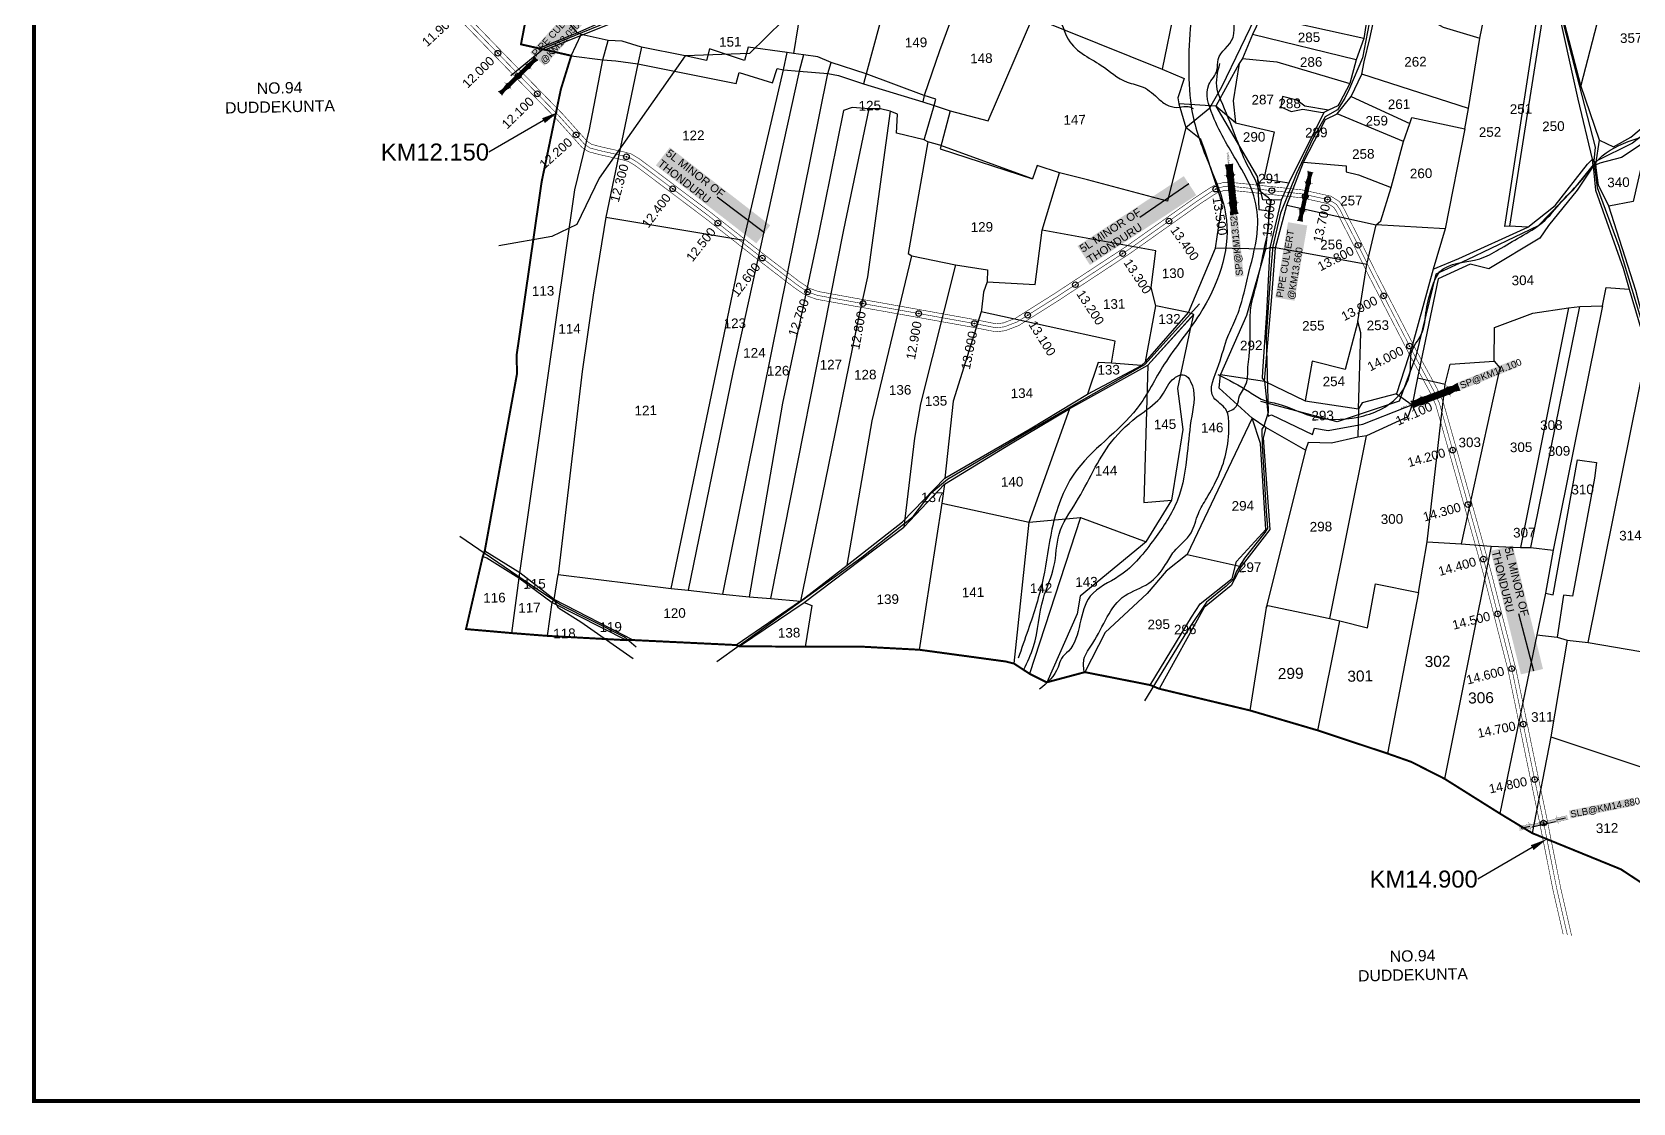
# Model space of a CAD drawing. Header units: inches. Extents: x 197015 to 222185, y 1618675 to 1626724.
# Drawn here: x 197015 to 199843, y 1619493 to 1621386 of the extents above; entities that cross this region are included whole.
import ezdxf
from ezdxf import colors
from ezdxf.entities.mleader import LeaderData, LeaderLine
from ezdxf.enums import TextEntityAlignment as Align
from ezdxf.math import Vec2, Vec3

# ---------------------------------------------------------------- set-up
doc = ezdxf.new("R2010")
doc.units = ezdxf.units.IN
doc.header["$LTSCALE"] = 15
doc.header["$MEASUREMENT"] = 0
doc.header["$PDMODE"] = 32
doc.header["$PDSIZE"] = 10
doc.linetypes.add('ACAD_ISO02W100', pattern=[15, 12, -3])
doc.linetypes.add('HIDDEN2', pattern=[0.1875, 0.125, -0.0625])
for name, color, linetype in [('CANAL1', 7, 'Continuous'), ('CHANAGE', 1, 'Continuous'), ('CS', 134, 'Continuous'), ('PLOT', 7, 'Continuous'), ('PLOT NO', 7, 'Continuous'), ('POINT', 2, 'Continuous'), ('RE REMARKS', 7, 'Continuous'), ('ROAD', 1, 'Continuous'), ('STREAM', 4, 'Continuous'), ('STRUCTURE', 5, 'Continuous'), ('VILLAGE BOUNDARY', 5, 'Continuous'), ('VILLAGE BOUNDRY', 5, 'Continuous'), ('VILLAGE STONES', 240, 'Continuous')]:
    doc.layers.add(name, color=color, linetype=linetype)
doc.styles.get("Standard").update_dxf_attribs({"font": 'arial.ttf'})
doc.dimstyles.get("Standard").update_dxf_attribs({"dimtxt": 0.18, "dimasz": 0.18, "dimexe": 0.18, "dimexo": 0.0625, "dimgap": 0.09, "dimtad": 0, "dimtih": 1, "dimtoh": 1, "dimdec": 4, "dimzin": 0, "dimdsep": 46, "dimtxsty": 'Standard', "dimcen": 0.09, "dimadec": 0, "dimazin": 0, "dimtfac": 1, "dimtdec": 4, "dimtofl": 0, "dimtmove": 0, "dimatfit": 3, "dimfxl": 1, "dimtolj": 1, "dimtzin": 0, "dimarcsym": 0})

# ---------------------------------------------------------------- blocks, each defined once
blk = doc.blocks.new('SP')
at = {"layer": 'STRUCTURE'}
h = blk.add_hatch(dxfattribs=at)
h.set_pattern_fill('DASH', color=256, scale=8, style=0)
edge = h.paths.add_edge_path()
edge.add_spline(control_points=[(769825.7, 1706742.1), (769825.3, 1706741.8), (769823.8, 1706740.8), (769820.9, 1706740.3), (769817, 1706739.7), (769811.4, 1706738.9), (769804, 1706739.7), (769798.4, 1706741), (769795.6, 1706741.6)], knot_values=[0, 0, 0, 0, 1.613557, 5.24513, 8.624976, 13.470124, 22.190216, 30.746377, 30.746377, 30.746377, 30.746377], degree=3, periodic=0)
edge.add_line((769795.6, 1706741.6), (769792.6, 1706739.6))
edge.add_line((769792.6, 1706739.6), (769732.6, 1706739.6))
edge.add_line((769732.6, 1706739.6), (769729.6, 1706741.6))
edge.add_spline(control_points=[(769729.6, 1706741.6), (769726.9, 1706740.9), (769721.3, 1706739.5), (769713.9, 1706738.5), (769708.3, 1706739.1), (769704.4, 1706739.6), (769701.5, 1706740), (769700, 1706741), (769699.5, 1706741.3)], knot_values=[0, 0, 0, 0, 8.556161, 17.276253, 22.121402, 25.501247, 29.13282, 30.746377, 30.746377, 30.746377, 30.746377], degree=3, periodic=0)
edge.add_line((769699.5, 1706741.3), (769699.5, 1706722.1))
edge.add_spline(control_points=[(769699.5, 1706722.1), (769700, 1706722.4), (769701.4, 1706723.4), (769704.3, 1706724), (769708.2, 1706724.5), (769713.8, 1706725.3), (769721.2, 1706724.5), (769726.8, 1706723.3), (769729.6, 1706722.6)], knot_values=[0, 0, 0, 0, 1.613557, 5.24513, 8.624976, 13.470124, 22.190216, 30.746377, 30.746377, 30.746377, 30.746377], degree=3, periodic=0)
edge.add_line((769729.6, 1706722.6), (769732.6, 1706724.6))
edge.add_line((769732.6, 1706724.6), (769792.6, 1706724.6))
edge.add_line((769792.6, 1706724.6), (769795.6, 1706722.6))
edge.add_spline(control_points=[(769795.6, 1706722.6), (769798.4, 1706723.3), (769803.9, 1706724.8), (769811.3, 1706725.8), (769817, 1706725.1), (769820.9, 1706724.7), (769823.8, 1706724.2), (769825.2, 1706723.3), (769825.7, 1706723)], knot_values=[0, 0, 0, 0, 8.556161, 17.276253, 22.121402, 25.501247, 29.13282, 30.746377, 30.746377, 30.746377, 30.746377], degree=3, periodic=0)
edge.add_line((769825.7, 1706723), (769825.7, 1706742.1))
h.paths.add_polyline_path([(769764.2, 1706732.1, -1), (769761.1, 1706732.1, -1)], flags=0)
h.paths.add_polyline_path([(769761.1, 1706732.1, 1), (769764.2, 1706732.1, 1)], flags=16)
at = {"layer": 'STRUCTURE', "const_width": 0.628}
for points in [[(769726.6, 1706747.6), (769726.6, 1706743.6), (769732.6, 1706739.6), (769792.6, 1706739.6), (769798.6, 1706743.6), (769798.6, 1706747.6)], [(769726.6, 1706716.6), (769726.6, 1706720.6), (769732.6, 1706724.6), (769792.6, 1706724.6), (769798.6, 1706720.6), (769798.6, 1706716.6)]]:
    blk.add_lwpolyline(points, dxfattribs=at)
at = {"layer": 'STRUCTURE', "color": 3}
blk.add_lwpolyline([(769732.6, 1706724.6), (769792.6, 1706724.6)], dxfattribs=at)
blk.add_lwpolyline([(769732.6, 1706724.6), (769792.6, 1706724.6)], dxfattribs=at)
at = {"layer": 'STRUCTURE', "color": 0}
blk.add_circle((769762.6, 1706732.1), 1.55, dxfattribs=at)
at = {"layer": 'STRUCTURE'}
for points in [[(769699.5, 1706741.3), (769700.9, 1706740.5), (769704.4, 1706739.6), (769707.8, 1706739.2), (769712.6, 1706738.8), (769721.3, 1706739.7), (769729.6, 1706741.6)], [(769699.5, 1706722.1), (769700.9, 1706723), (769704.4, 1706724), (769707.7, 1706724.5), (769712.5, 1706725), (769721.2, 1706724.4), (769729.6, 1706722.6)], [(769825.7, 1706742.1), (769824.3, 1706741.3), (769820.8, 1706740.3), (769817.5, 1706739.8), (769812.7, 1706739.2), (769804, 1706739.9), (769795.6, 1706741.6)], [(769825.7, 1706723), (769824.3, 1706723.8), (769820.8, 1706724.7), (769817.4, 1706725.1), (769812.6, 1706725.5), (769803.9, 1706724.6), (769795.6, 1706722.6)]]:
    blk.add_spline(points, degree=3, dxfattribs=at)
at = {"layer": 'STRUCTURE', "color": 0}
blk.add_text('STREAM', height=5, dxfattribs=at).set_placement((769684.3, 1706732.1), align=Align.MIDDLE_CENTER)
for points in [[(769727.4, 1706732.1), (769700.8, 1706732.1)], [(769824.4, 1706732.1), (769800.5, 1706732.1)]]:
    blk.add_leader(points, dimstyle='Standard', override={"dimasz": 10, "dimgap": 0.09, "dimtad": 0}, dxfattribs=at)
blk = doc.blocks.new('PIPE C')
at = {"layer": 'STRUCTURE'}
h = blk.add_hatch(dxfattribs=at)
h.set_pattern_fill('DASH', color=256, scale=5.6, angle=-90, style=0)
h.set_pattern_definition([(270, (-1194663.9188, 538833.8274), (0.7, -0.7), [0.7, -0.7])])
edge = h.paths.add_edge_path()
edge.add_spline(control_points=[(4.6, -44.2), (4.4, -43.9), (3.7, -42.8), (3.2, -40.8), (2.9, -38.1), (2.3, -34.2), (2.9, -29), (3.8, -25), (4.2, -23.1)], knot_values=[0, 0, 0, 0, 1.613557, 5.24513, 8.624976, 13.470124, 22.190216, 30.746377, 30.746377, 30.746377, 30.746377], degree=3, periodic=0)
edge.add_line((4.2, -23.1), (2.8, -21))
edge.add_line((2.8, -21), (2.8, 21))
edge.add_line((2.8, 21), (4.2, 23.1))
edge.add_spline(control_points=[(4.2, 23.1), (3.7, 25), (2.7, 28.9), (2, 34.1), (2.4, 38), (2.7, 40.8), (3.1, 42.8), (3.8, 43.8), (4, 44.2)], knot_values=[0, 0, 0, 0, 8.556161, 17.276253, 22.121402, 25.501247, 29.13282, 30.746377, 30.746377, 30.746377, 30.746377], degree=3, periodic=0)
edge.add_line((4, 44.2), (-4.6, 44.2))
edge.add_spline(control_points=[(-4.6, 44.2), (-4.4, 43.9), (-3.7, 42.8), (-3.2, 40.8), (-2.9, 38.1), (-2.3, 34.2), (-2.9, 29), (-3.8, 25), (-4.2, 23.1)], knot_values=[0, 0, 0, 0, 1.613557, 5.24513, 8.624976, 13.470124, 22.190216, 30.746377, 30.746377, 30.746377, 30.746377], degree=3, periodic=0)
edge.add_line((-4.2, 23.1), (-2.8, 21))
edge.add_line((-2.8, 21), (-2.8, -21))
edge.add_line((-2.8, -21), (-4.2, -23.1))
edge.add_spline(control_points=[(-4.2, -23.1), (-3.7, -25), (-2.7, -28.9), (-2, -34.1), (-2.4, -38), (-2.7, -40.8), (-3.1, -42.8), (-3.8, -43.8), (-4, -44.2)], knot_values=[0, 0, 0, 0, 8.556161, 17.276253, 22.121402, 25.501247, 29.13282, 30.746377, 30.746377, 30.746377, 30.746377], degree=3, periodic=0)
edge.add_line((-4, -44.2), (4.6, -44.2))
blk.add_circle((0, 0), 0.657)
at = {"layer": 'STRUCTURE', "const_width": 0.44}
for points in [[(-8.4, 25.2), (-5.6, 25.2), (-2.8, 21), (-2.8, -21), (-5.6, -25.2), (-8.4, -25.2)], [(8.4, 25.2), (5.6, 25.2), (2.8, 21), (2.8, -21), (5.6, -25.2), (8.4, -25.2)]]:
    blk.add_lwpolyline(points, dxfattribs=at)
at = {"layer": 'STRUCTURE', "color": 3}
for points in [[(-2.8, 21), (-2.8, -21)], [(-2.8, 21), (-2.8, -21)], [(2.8, 21), (2.8, -21)]]:
    blk.add_lwpolyline(points, dxfattribs=at)
at = {"layer": 'STRUCTURE'}
for points in [[(-4.6, 44.2), (-4, 43.2), (-3.3, 40.8), (-2.9, 38.4), (-2.5, 35.1), (-3, 29), (-4.2, 23.1)], [(4, 44.2), (3.4, 43.2), (2.8, 40.7), (2.5, 38.4), (2.2, 35), (2.8, 28.9), (4.2, 23.1)], [(-4, -44.2), (-3.4, -43.2), (-2.8, -40.7), (-2.5, -38.4), (-2.2, -35), (-2.8, -28.9), (-4.2, -23.1)], [(4.6, -44.2), (4, -43.2), (3.3, -40.8), (2.9, -38.4), (2.5, -35.1), (3, -29), (4.2, -23.1)]]:
    blk.add_spline(points, degree=3, dxfattribs=at)
at = {"layer": 'STRUCTURE', "color": 0}
for points in [[(-0.2, 44.3), (-0.2, 28.7)], [(0, -23.2), (0, -38.9)]]:
    blk.add_leader(points, dimstyle='Standard', override={"dimscale": 0.062085, "dimtxt": 50, "dimasz": 100, "dimgap": 0.09, "dimtad": 0, "dimzin": 2}, dxfattribs=at)
blk = doc.blocks.new('SLB')
at = {"layer": 'STRUCTURE'}
h = blk.add_hatch(dxfattribs=at)
h.set_pattern_fill('DOTS', color=6, scale=20, angle=320.3722, style=0)
h.set_pattern_definition([(320.372247934, (-159.4327, -72.9564), (1.2786241598, 0.5641323054), [0, -1.25])])
h.paths.add_polyline_path([(769699.5, 1706871.1), (769699.5, 1706861.1), (769729.1, 1706861.1), (769732.1, 1706863.1), (769792.1, 1706863.1), (769795.1, 1706861.1), (769824.7, 1706861.1), (769824.7, 1706871.1), (769795.1, 1706871.1), (769792.1, 1706869.1), (769732.1, 1706869.1), (769729.1, 1706871.1)])
at = {"layer": 'STRUCTURE', "color": 6, "linetype": 'ACAD_ISO02W100', "ltscale": 0.5, "const_width": 0.5}
for points in [[(769699.5, 1706871.1), (769729.1, 1706871.1)], [(769699.5, 1706861.1), (769729.1, 1706861.1)], [(769795.1, 1706871.1), (769824.7, 1706871.1)], [(769795.1, 1706861.1), (769824.7, 1706861.1)]]:
    blk.add_lwpolyline(points, dxfattribs=at)
at = {"layer": 'STRUCTURE', "color": 6, "const_width": 0.628}
for points in [[(769726.1, 1706877.1), (769726.1, 1706873.1), (769732.1, 1706869.1), (769792.1, 1706869.1), (769798.1, 1706873.1), (769798.1, 1706877.1)], [(769726.1, 1706855.1), (769726.1, 1706859.1), (769732.1, 1706863.1), (769792.1, 1706863.1), (769798.1, 1706859.1), (769798.1, 1706855.1)]]:
    blk.add_lwpolyline(points, dxfattribs=at)
at = {"layer": 'STRUCTURE', "color": 6}
blk.add_lwpolyline([(769732.1, 1706863.1), (769792.1, 1706863.1)], dxfattribs=at)
blk.add_lwpolyline([(769732.1, 1706863.1), (769792.1, 1706863.1)], dxfattribs=at)
at = {"layer": 'STRUCTURE', "color": 0}
blk.add_circle((769762.1, 1706866.1), 1.24, dxfattribs=at)
for points in [[(769703.8, 1706866), (769726.7, 1706866)], [(769818.6, 1706865.8), (769795.7, 1706865.8)]]:
    blk.add_leader(points, dimstyle='Standard', override={"dimasz": 10, "dimgap": 0.09, "dimtad": 0}, dxfattribs=at)

msp = doc.modelspace()

# ---------------------------------------------------------------- linework, layer by layer
at = {"layer": 'CANAL1', "color": 200, "const_width": 1}
for points in [[(197765.1, 1621413.4), (197868, 1621307.3), (197942.6, 1621230.9), (197987, 1621181.4), (197998.2, 1621174.2), (198018.5, 1621168.8), (198056.4, 1621160.4), (198068.1, 1621157.2), (198079.9, 1621150.2), (198099.7, 1621135.4), (198206.3, 1621055.1), (198297.2, 1620983.5), (198361.4, 1620934.1), (198381.9, 1620920.2), (198400.8, 1620913.5), (198464.7, 1620901.9), (198566, 1620883.9), (198678, 1620863.8), (198718, 1620855.9), (198734.5, 1620858), (198758.1, 1620867), (198828.8, 1620911.6), (198955.6, 1620995.1), (199078.1, 1621081.9), (199102.6, 1621098), (199112.1, 1621103.3), (199120.2, 1621105.4), (199140.1, 1621105.3), (199257.2, 1621092.8), (199304.1, 1621082.4), (199314.4, 1621075.9), (199319.1, 1621068.8), (199351.5, 1621005.3), (199377.5, 1620952.5), (199447.2, 1620817.8), (199484.3, 1620749.5), (199494.5, 1620727.1), (199512.5, 1620663.7), (199545.7, 1620546.2), (199577.8, 1620431.9), (199623, 1620255), (199657, 1620089.6), (199677.5, 1619991.5), (199701.8, 1619869.1), (199719.6, 1619791.5)], [(197775.3, 1621423), (197878, 1621317.1), (197952.8, 1621240.5), (197996.1, 1621192.2), (198004, 1621187.1), (198021.8, 1621182.4), (198059.8, 1621174), (198073.7, 1621170.2), (198087.7, 1621161.8), (198108.1, 1621146.6), (198214.9, 1621066.2), (198305.8, 1620994.5), (198369.6, 1620945.4), (198388.2, 1620932.8), (198404.4, 1620927.1), (198467.2, 1620915.7), (198568.4, 1620897.7), (198680.6, 1620877.5), (198718.5, 1620870), (198731.1, 1620871.7), (198751.8, 1620879.6), (198821.2, 1620923.4), (198947.7, 1621006.6), (199070.2, 1621093.4), (199095.3, 1621109.9), (199106.8, 1621116.4), (199118.5, 1621119.4), (199140.9, 1621119.2), (199259.5, 1621106.6), (199309.6, 1621095.5), (199324.4, 1621086.1), (199331.2, 1621075.9), (199364, 1621011.5), (199390, 1620958.8), (199459.5, 1620824.4), (199496.9, 1620755.7), (199507.7, 1620732), (199526, 1620667.5), (199559.2, 1620550), (199591.3, 1620435.5), (199636.6, 1620258.1), (199670.7, 1620092.5), (199691.2, 1619994.3), (199715.5, 1619872), (199734.6, 1619788.7)]]:
    msp.add_lwpolyline(points, dxfattribs=at)
at = {"layer": 'CANAL1', "color": 1, "linetype": 'HIDDEN2', "ltscale": 4, "const_width": 1}
msp.add_lwpolyline([(197770.2, 1621418.2), (197873, 1621312.2), (197947.7, 1621235.7), (197991.6, 1621186.8), (198001.1, 1621180.6), (198020.2, 1621175.6), (198058.1, 1621167.2), (198070.9, 1621163.7), (198083.8, 1621156), (198103.9, 1621141), (198210.6, 1621060.6), (198301.5, 1620989), (198365.5, 1620939.8), (198385.1, 1620926.5), (198402.6, 1620920.3), (198466, 1620908.8), (198567.2, 1620890.8), (198679.3, 1620870.7), (198718.2, 1620863), (198732.8, 1620864.8), (198754.9, 1620873.3), (198825, 1620917.5), (198951.7, 1621000.9), (199074.2, 1621087.6), (199098.9, 1621104), (199109.5, 1621109.9), (199119.4, 1621112.4), (199140.5, 1621112.3), (199258.3, 1621099.7), (199306.8, 1621089), (199319.4, 1621081), (199325.1, 1621072.3), (199357.8, 1621008.4), (199383.8, 1620955.7), (199453.4, 1620821.1), (199490.6, 1620752.6), (199501.1, 1620729.5), (199519.2, 1620665.6), (199552.5, 1620548.1), (199584.5, 1620433.7), (199629.8, 1620256.5), (199663.8, 1620091.1), (199684.3, 1619992.9), (199708.6, 1619870.6), (199727.1, 1619790.1)], dxfattribs=at)
at = {"layer": 'CS', "color": 3}
for p in [(197838.1, 1621348.2), (197907.8, 1621276.6), (197976.3, 1621203.8), (198065.1, 1621165.3), (198146.9, 1621108.6), (199106, 1621108), (199204.9, 1621105.4), (199303.5, 1621089.7), (198226.6, 1621048.1), (199023.4, 1621051.7), (199357.5, 1621008.8), (198305.1, 1620986.2), (198941.6, 1620994.2), (198385.3, 1620926.4), (198858.1, 1620939.2), (199402.5, 1620919.5), (198482.9, 1620905.8), (198581.4, 1620888.2), (198773.9, 1620885.3), (198679.8, 1620870.6), (199448.4, 1620830.7), (199495.3, 1620742.4), (199524.5, 1620646.9), (199551.7, 1620550.7), (199578.7, 1620454.4), (199604, 1620357.6), (199628.7, 1620260.7), (199649.1, 1620162.8), (199669.3, 1620064.9)]:
    msp.add_point(p, dxfattribs=at)
at = {"layer": 'PLOT'}
for points in [[(200463.3, 1621588.9), (200443.2, 1621548.2), (200423.7, 1621506.6), (200387.8, 1621432.9), (200281.3, 1621368.5), (200184.9, 1621346), (200103.8, 1621323.9), (199985, 1621249.1), (199926.8, 1621242.5), (199903.4, 1621224.5), (199893.8, 1621216.5), (199868.1, 1621193.7), (199843.1, 1621086.3), (199800.5, 1621078.1), (199781.8, 1621115.1), (199778.3, 1621141.2), (199777.6, 1621151.9), (199784, 1621194.7), (199750.9, 1621291.3), (199713, 1621435.6), (199714.5, 1621450.9), (199714.4, 1621540.9)], [(199826.9, 1621584.6), (199750.9, 1621291.3)], [(199394.6, 1621451), (199420.4, 1621443.3), (199507.6, 1621394.1), (199572.7, 1621374.7), (199600.7, 1621511.6), (199542.3, 1621519), (199447.1, 1621533.1)], [(198383.2, 1621489.5), (198360.1, 1621347.9), (198348.8, 1621349.7), (198280.2, 1621358.7), (198273.7, 1621335.5), (198211.7, 1621355.9), (198206.6, 1621335.6), (198169, 1621343.3), (198092, 1621358.9), (198057.5, 1621369.3), (198032.7, 1621370.4), (197985, 1621381), (197979, 1621384.4), (197900.3, 1621475.7)], [(197920.1, 1621353.8), (198071.2, 1621414.1), (198078, 1621419.5), (198088.5, 1621462.6), (198129.7, 1621444.1), (198166.7, 1621425.8), (198328.7, 1621487.7), (198368.1, 1621490.3), (198379.8, 1621500.7), (198384.2, 1621499), (198506.1, 1621492.7), (198545, 1621487.4), (198580.8, 1621490), (198605.4, 1621493.5)], [(197967.7, 1621343.8), (198023.6, 1621336.7), (198046.6, 1621334.7), (198085.3, 1621329.4), (198258.8, 1621294.7), (198264.1, 1621314.3), (198322.9, 1621296.1), (198331.3, 1621321.1), (198342.5, 1621319.1), (198370.1, 1621316.7), (198420.8, 1621312.2), (198440, 1621309), (198483.8, 1621294), (198588.8, 1621262.2), (198608.9, 1621255.8), (198636.7, 1621246.2), (198704.2, 1621229), (198782.8, 1621411.8), (198784.9, 1621419.6), (198727, 1621456.7), (198741.9, 1621510.2)], [(198535.3, 1621483.5), (198488.8, 1621311.6)], [(198727, 1621456.7), (198669.6, 1621491.2), (198617.9, 1621352.6), (198591.2, 1621273.2), (198588.8, 1621262.2)], [(199657.1, 1621041.1), (199625.1, 1621042.7), (199616.4, 1621042.2), (199685.3, 1621489.1)], [(199694.4, 1621483.1), (199625.1, 1621042.7)], [(199367.6, 1621374.2), (199239.1, 1621402.6), (199254.7, 1621482.2), (199363.1, 1621460.8), (199379.1, 1621450.6)], [(199772.5, 1621148.6), (199771.5, 1621160.7), (199746, 1621266.8), (199707.6, 1621439.5), (199707.7, 1621480.3)], [(197925.5, 1620318.7), (197934.1, 1620377.8), (197937.8, 1620383.2), (197944.4, 1620427.4), (198143.9, 1620402.3), (198174.1, 1620399.2), (198235.6, 1620392.5), (198282.1, 1620387.6), (198320, 1620384.7), (198372.4, 1620379.9), (198454.8, 1620443.5), (198552.9, 1620520.2), (198627.8, 1620597.2), (198778.5, 1620684.4), (198879.4, 1620745.8), (198974.6, 1620796.6), (198981.8, 1620803.1), (199057.7, 1620890.2), (199105.6, 1621003.7), (199117.1, 1621084.1), (199087.3, 1621175.3), (199079.4, 1621195.9), (199053, 1621216.9), (199095.8, 1621251.6), (199116.6, 1621288.7), (199183.7, 1621427.8)], [(199379.1, 1621450.6), (199367.6, 1621374.2), (199354.2, 1621336.7), (199342.6, 1621294.6), (199325, 1621261.3), (199321.8, 1621255.1), (199304.9, 1621247.3), (199296.7, 1621243.5), (199235.6, 1621120.6), (199221.8, 1621088.8), (199201.8, 1621004.3), (199195.6, 1620888.9), (199188.4, 1620786.3), (199187.8, 1620774.1), (199191.9, 1620768.5), (199198.6, 1620707.1), (199204.4, 1620709.4), (199276.8, 1620674.4), (199280.5, 1620685.9), (199304.6, 1620681.4), (199365.7, 1620692.7), (199440.7, 1620722.2), (199452.9, 1620726.8)], [(199191.9, 1620768.5), (199204.8, 1620917.9), (199211.4, 1621004.4), (199231.6, 1621079.7), (199261.2, 1621155.8), (199299.6, 1621231.2), (199320.5, 1621240.8), (199345.1, 1621271.5), (199364.3, 1621311.3), (199368, 1621332.7), (199378, 1621374.4), (199394.6, 1621451)], [(199784, 1621194.7), (199808.7, 1621182.5), (199839.2, 1621200), (199890.4, 1621242.9), (199952.4, 1621279.4), (200029.2, 1621310), (200097.9, 1621351.6), (200154.2, 1621360.5), (200198.8, 1621388.6), (200236.6, 1621403.7), (200277.3, 1621446.3)], [(198069.5, 1621424.5), (197979, 1621384.4), (197910.5, 1621356.5)], [(199033.3, 1621426.2), (199011.3, 1621320), (199050, 1621303.4), (199038.8, 1621269.3), (199040.9, 1621259), (199053, 1621216.9), (199021, 1621086.9), (198879.7, 1621124.6), (198830.2, 1621136.7), (198790.5, 1621149.6), (198782.4, 1621126.2), (198618.6, 1621186), (198597.4, 1621191.7), (198591.3, 1621194.9), (198542.4, 1621207), (198544.1, 1621240.7), (198530.9, 1621245.6), (198513.7, 1621250.1), (198493.8, 1621250), (198464.1, 1621252.1), (198448.6, 1621246.9)], [(198782.8, 1621411.8), (199011.3, 1621320)], [(199189.6, 1621421), (199170.9, 1621381.2), (199153.3, 1621338.6), (199147.1, 1621330.1), (199106.2, 1621254.9), (199040.9, 1621259)], [(197863, 1620323.6), (197876.7, 1620430), (197973.8, 1621107), (197999.9, 1621213.3), (198023.6, 1621336.7), (198032.7, 1621370.4)], [(197967.7, 1621343.8), (197985, 1621381)], [(199354.2, 1621336.7), (199170.9, 1621381.2)], [(199546, 1621214.5), (199552.3, 1621250.4), (199572.7, 1621374.7)], [(198092, 1621358.9), (198085.3, 1621329.4), (198028.8, 1621058.3), (198006.5, 1620920.9), (197987.1, 1620786), (197944.4, 1620427.4)], [(198143.9, 1620402.3), (198272.8, 1621017.6), (198342.5, 1621319.1), (198348.8, 1621349.7)], [(198377.7, 1621345.4), (198370.1, 1621316.7), (198253.3, 1620784.3), (198174.1, 1620399.2)], [(198591.3, 1621194.9), (198608.9, 1621255.8), (198611.8, 1621267.1), (198591.2, 1621273.2), (198488.8, 1621311.6), (198426.6, 1621331.7), (198403.1, 1621341.6), (198377.7, 1621345.4), (198360.1, 1621347.9)], [(198235.6, 1620392.5), (198420.8, 1621312.2), (198426.6, 1621331.7)], [(199147.1, 1621330.1), (199137, 1621264.3), (199140.8, 1621225.4), (199106.2, 1621254.9)], [(199153.3, 1621338.6), (199213.7, 1621333), (199342.6, 1621294.6)], [(198488.8, 1621311.6), (198483.8, 1621294)], [(199552.3, 1621250.4), (199364.3, 1621311.3)], [(199304.9, 1621247.3), (199263.6, 1621254.6), (199249.2, 1621265.2), (199224.1, 1621271.5), (199220.9, 1621253.7), (199239.5, 1621245), (199259.7, 1621249.6), (199291, 1621244.1), (199296.7, 1621243.5)], [(199345.1, 1621271.5), (199448.8, 1621224.3)], [(198448.6, 1621246.9), (198403.9, 1621025.8), (198340.9, 1620730.1), (198282.1, 1620387.6)], [(198320, 1620384.7), (198448.9, 1621036), (198493.8, 1621250)], [(198530.9, 1621245.6), (198491, 1620952.9), (198475.8, 1620883.6), (198416.2, 1620591.8), (198372.4, 1620379.9)], [(198636.7, 1621246.2), (198619.3, 1621179.3), (198782.4, 1621126.2)], [(199106.2, 1621254.9), (199179.9, 1621129.2), (199182.1, 1621072.1), (199201.1, 1621069.8), (199193.9, 1621002), (199160.3, 1620885), (199114.6, 1620780.4), (199191.9, 1620768.5), (199263.8, 1620733.9), (199357.9, 1620719.7), (199362.1, 1620854), (199356.8, 1620874.3), (199334.8, 1620789.3), (199276.3, 1620804.2), (199263.8, 1620733.9)], [(199437.6, 1621192.2), (199320.5, 1621240.8)], [(199356.8, 1620874.3), (199373.1, 1620975.1), (199389.4, 1621045), (199397.4, 1621052.1), (199416.1, 1621111.2), (199437.6, 1621192.2), (199448.8, 1621224.3), (199452.3, 1621234.6), (199546, 1621214.5), (199511, 1621037.8), (199489.9, 1620966.8), (199453.3, 1620833.8), (199425.5, 1620746.5), (199452.9, 1620726.8)], [(199140.8, 1621225.4), (199209, 1621209.5), (199191.1, 1621126.3), (199234.9, 1621119)], [(198597.4, 1621191.7), (198562.7, 1620994.5), (198569.2, 1620990.3), (198646.4, 1620974.4), (198702.9, 1620965.7), (198702.1, 1620944.3), (198787.3, 1620939.7), (198799.6, 1621035.6), (198830.2, 1621136.7)], [(199868.1, 1621193.7), (199822.6, 1621163.9), (199784.3, 1621154.2), (199772.5, 1621148.6), (199744.3, 1621106.3), (199694, 1621043.6), (199678.4, 1621021.2), (199588.5, 1620967.3), (199555.1, 1620975.4), (199498.8, 1620949.6), (199462.6, 1620774.5), (199452.9, 1620726.8), (199445.2, 1620706), (199372.1, 1620672.1), (199357, 1620669.7), (199310.6, 1620659.1), (199269.4, 1620660.3), (199264.6, 1620647), (199213.1, 1620441.3), (199195.2, 1620369), (199166.3, 1620187)], [(199261.2, 1621155.8), (199336.3, 1621149.4), (199336.2, 1621138.6), (199358.2, 1621133.1), (199416.1, 1621111.2)], [(199489.9, 1620966.8), (199535.2, 1620985.4), (199657.1, 1621041.1), (199705.5, 1621079.1), (199762.7, 1621152.1), (199771.5, 1621160.7), (199777.6, 1621151.9)], [(199772.5, 1621148.6), (199777, 1621106.5), (199825.8, 1620968.3), (199836.3, 1620931.3), (199868, 1620824.2), (199921.6, 1620652.1), (199983.6, 1620502.7), (200052.4, 1620351.3), (200151.6, 1620110.5), (200168.6, 1620022.7), (200174.9, 1619919.4), (200172.2, 1619752.8)], [(199221.8, 1621088.8), (199188.9, 1621089.2), (199179.9, 1621129.2)], [(199204, 1621089.1), (199201.1, 1621069.8)], [(199231.6, 1621079.7), (199389.4, 1621045)], [(200187.5, 1619751.6), (200185, 1619850.8), (200182.3, 1619965.9), (200179, 1620020.8), (200161.1, 1620109.7), (200057.3, 1620355.4), (200054, 1620363.9), (199990.1, 1620512.3), (199927.4, 1620662.8), (199871.7, 1620838.8), (199847.8, 1620929.1), (199800.5, 1621078.1)], [(198028.8, 1621058.3), (198272.8, 1621017.6)], [(198264.6, 1620300.3), (198379.1, 1620377.4), (198555.4, 1620511), (198627.1, 1620586.9), (198743.5, 1620658.1), (198848.2, 1620720.4), (198986, 1620797.1), (199062.5, 1620882.1), (199067.3, 1620886.6), (199057.7, 1620890.2), (199000, 1620901.8), (198991.8, 1620934.2), (199000.1, 1620998.8), (198799.6, 1621035.6)], [(199511, 1621037.8), (199389.4, 1621045)], [(199373.1, 1620975.1), (199211.4, 1621004.4), (199201.8, 1621004.3), (199193.9, 1621002), (199105.6, 1621003.7)], [(198454.8, 1620443.5), (198499.2, 1620698.6), (198569.2, 1620990.3)], [(198646.4, 1620974.4), (198584.4, 1620728.7), (198574, 1620667.8), (198555.4, 1620511)], [(198702.1, 1620944.3), (198695.6, 1620925.9), (198692, 1620894.9), (198691.5, 1620891.2), (198642, 1620733.4), (198627.8, 1620597.2)], [(199462.6, 1620774.5), (199511.5, 1620763.3), (199520.3, 1620798.6), (199597.6, 1620804.1), (199598.2, 1620863.6), (199666.1, 1620888.6), (199729.2, 1620898.3), (199749, 1620900.6), (199789.3, 1620902.1), (199795.6, 1620934.2), (199836.3, 1620931.3)], [(198922.1, 1620800.7), (198928.2, 1620839.6), (198691.5, 1620891.2)], [(198981.8, 1620803.1), (199000, 1620901.8)], [(199729.2, 1620898.3), (199644.4, 1620474.8)], [(199662.4, 1620474.8), (199749, 1620900.6)], [(199789.3, 1620902.1), (199701.7, 1620470.4)], [(198627.1, 1620586.9), (198622, 1620553), (198776.4, 1620519.8), (198867.3, 1620527.8), (198983.2, 1620485), (199028.6, 1620558.5), (199048.2, 1620683.2), (199039.3, 1620755.5), (199060.9, 1620858.5), (199067.3, 1620886.6), (198986, 1620797.1), (198979.1, 1620554.2), (199028.6, 1620558.5)], [(199763.9, 1620307), (199868, 1620824.2)], [(198974.6, 1620796.6), (198922.1, 1620800.7), (198898.1, 1620801.7), (198879.4, 1620745.8)], [(199264.6, 1620647), (199194.3, 1620687), (199170.3, 1620703.3), (199112.2, 1620756.1), (199114.6, 1620780.4)], [(199597.6, 1620804.1), (199608, 1620792.2), (199539.3, 1620481.1)], [(199479.7, 1620485.1), (199511.5, 1620763.3)], [(198749.8, 1620269.7), (198776.4, 1620519.8), (198848.2, 1620720.4)], [(199425.5, 1620746.5), (199364.4, 1620730.3), (199357.9, 1620719.7), (199357, 1620669.7)], [(199170.3, 1620703.3), (199055.7, 1620462.2), (199018.6, 1620432.9), (198984.6, 1620393.6), (198910.7, 1620324.5), (198874.8, 1620254.6)], [(198990.4, 1620231.8), (199063.3, 1620351.7), (199078.7, 1620375.2), (199134.8, 1620420.3), (199142.9, 1620449.9), (199194.4, 1620506.4), (199184.9, 1620658.7), (199170.3, 1620703.3)], [(199194.3, 1620687), (199190, 1620668.4), (199201.3, 1620506.6), (199150.7, 1620441.4), (199133, 1620407.8), (199085.4, 1620368.8), (199005.8, 1620225.4)], [(199307.4, 1620349.7), (199372.1, 1620672.1)], [(199688.2, 1620393.9), (199702.1, 1620391.2), (199744.7, 1620629.8), (199778.6, 1620625.1), (199774.9, 1620597.2), (199735.9, 1620388.6), (199720.3, 1620390.4), (199708.8, 1620316.6)], [(198622, 1620553), (198582.4, 1620294.2)], [(198867.3, 1620527.8), (198777.3, 1620251.7)], [(198076.8, 1620311.3), (197937.8, 1620383.2), (197876.7, 1620430), (197814.9, 1620468.6)], [(198983.2, 1620485), (198866.5, 1620389.1), (198861.3, 1620357.5), (198807.5, 1620236.6)], [(199195.2, 1620369), (199198.1, 1620372.5), (199307.4, 1620349.7), (199325.3, 1620345.5), (199374, 1620333.1), (199388.4, 1620410.8), (199463.9, 1620395.1), (199479.7, 1620485.1), (199539.3, 1620481.1), (199592.2, 1620477.4), (199644.4, 1620474.8), (199662.4, 1620474.8), (199701.7, 1620470.4), (199688.2, 1620393.9), (199673.3, 1620320.7), (199708.8, 1620316.6), (199726.8, 1620311.4), (199763.9, 1620307), (199856.6, 1620291)], [(199592.2, 1620477.4), (199510, 1620066.3)], [(197811.4, 1620458.9), (197818.8, 1620456.4), (197874.9, 1620421.4), (197934.1, 1620377.8), (198065, 1620311.1)], [(199055.7, 1620462.2), (199150.7, 1620441.4)], [(199463.9, 1620395.1), (199409.2, 1620110.9)], [(198372.4, 1620379.9), (198259.2, 1620302.5)], [(198379.1, 1620377.4), (198392.9, 1620372.5), (198380.9, 1620299.6)], [(199286.2, 1620151.7), (199325.3, 1620345.5)], [(199673.3, 1620320.7), (199607.5, 1620005)], [(199726.8, 1620311.4), (199697.9, 1620140.1), (199664.9, 1619970.2)], [(199697.9, 1620140.1), (199931, 1620062.5)]]:
    msp.add_lwpolyline(points, dxfattribs=at)
at = {"layer": 'POINT'}
for p in [(197874, 1621308, 111), (199134, 1621108, 112), (199264, 1621095, 113), (199494, 1620743, 114), (199685, 1619988)]:
    msp.add_point(p, dxfattribs=at)
at = {"layer": 'ROAD'}
for points in [[(199923.9, 1620657.8), (199818.6, 1621006.8), (199780.3, 1621110.6), (199774.6, 1621158.3), (199776.7, 1621182), (199711.2, 1621435.2), (199711.8, 1621509.2), (199711.1, 1621543.1), (199705.9, 1621562.7), (199704.1, 1621570.5), (199725.5, 1621674.4), (199722.7, 1621697.5), (199706.5, 1621736.4), (199700.5, 1621765.8), (199677.5, 1621799.7), (199663.1, 1621821.7), (199707.7, 1621937.8), (199723.3, 1622000.2)], [(197860.7, 1621308.9), (197920.6, 1621357.5), (198030.2, 1621402.6), (198072.9, 1621420.8), (198086.9, 1621467.9), (198163.6, 1621436), (198187.1, 1621436.5), (198275.9, 1621471.6), (198326.3, 1621490.1), (198358.4, 1621493), (198406.3, 1621493.8), (198485.7, 1621491.7), (198575, 1621483.3), (198621.8, 1621488.2), (198744.9, 1621515.9), (198847.2, 1621527.9), (198887.8, 1621534.1), (198972.8, 1621575.8), (199047.5, 1621622.3), (199116.2, 1621692.7), (199186, 1621769.7), (199267.9, 1621872.7)], [(200527.6, 1621809.1), (200496.5, 1621683.4), (200454.8, 1621582.2), (200407, 1621501.4), (200376.9, 1621437.5), (200302.5, 1621396.7), (200082, 1621326.6), (199913.8, 1621245.6), (199841.8, 1621189.5), (199777.8, 1621157.7), (199735.3, 1621104.8), (199675.3, 1621043.1), (199550.2, 1620983.2), (199494.9, 1620958), (199459.3, 1620812.8), (199429.9, 1620733.6), (199320.3, 1620697.1), (199185.8, 1620732.9)], [(198406.3, 1621493.8), (198388.5, 1621486.9), (198380.5, 1621448.8), (198342.3, 1621406.4), (198282.4, 1621347.4), (198169, 1621343.3), (198017.1, 1621127.3), (197977.4, 1621045.7), (197933.3, 1621024.1), (197839.9, 1621007.9)], [(199376.8, 1621401.2), (199365.5, 1621339.8), (199342.4, 1621285.8), (199333.9, 1621268.9), (199321.2, 1621248), (199299.2, 1621236), (199277.6, 1621197.4), (199248.4, 1621135.5), (199220.4, 1621065.4), (199207.1, 1621007), (199203.2, 1620967.4), (199195.1, 1620847.9), (199198.6, 1620713.1), (199190.8, 1620689.1), (199187.6, 1620683.8), (199188.2, 1620655), (199195.3, 1620538.9), (199197.5, 1620508.8), (199192.6, 1620501.2), (199156.6, 1620456.2), (199141.8, 1620431.9), (199137.3, 1620419), (199124.5, 1620406.3), (199089.4, 1620378), (199056.1, 1620328.2), (198979.9, 1620203.8)], [(198224.6, 1620273.2), (198343.4, 1620358.2), (198480.9, 1620457.5), (198571.8, 1620529.4), (198603.6, 1620571.7), (198632, 1620595.7), (198767.7, 1620675.5), (198860.8, 1620730.1), (198981, 1620798), (199077.1, 1620905.4)], [(198082.2, 1620298.9), (198061.7, 1620316.2), (197949, 1620373.5), (197905.4, 1620402.7), (197771.1, 1620494.3)], [(198077, 1620278), (197984.4, 1620343), (197945, 1620367.9), (197937.3, 1620382.4)]]:
    msp.add_lwpolyline(points, dxfattribs=at)
at = {"layer": 'STREAM'}
for points in [[(198684.4, 1622914.2), (198688.5, 1622887.8), (198706.2, 1622868.1), (198723.4, 1622852.2), (198740.2, 1622811), (198777.1, 1622744.3), (198804.3, 1622695.6), (198844.7, 1622686.7), (198886.3, 1622691), (198928.2, 1622677.8), (198942.9, 1622647), (198967.6, 1622600.6), (198981.9, 1622566), (198991.6, 1622498), (198993.4, 1622457), (198986.8, 1622379.4), (198996, 1622333.6), (199040.1, 1622289.1), (199063.7, 1622248.9), (199063.9, 1622169.3), (199095, 1622118.6), (199119.7, 1622072.2), (199164.9, 1621977.1), (199176.9, 1621887.3), (199189, 1621793.9), (199175.6, 1621730.1), (199173.4, 1621648.8), (199135.4, 1621540.8), (199083.4, 1621470.9), (199063.8, 1621410.9), (199058.4, 1621332.7), (199062.5, 1621254.8), (199087.9, 1621167.4), (199125, 1621053.1), (199077.7, 1620887.4), (199015.1, 1620798.7), (198967.1, 1620720.9), (198855.6, 1620604.7), (198816.7, 1620507.3), (198801.2, 1620420.4), (198774.6, 1620329.4), (198757.1, 1620279.5)], [(198874.2, 1620252.8), (198873.3, 1620277.2), (198888.7, 1620305.8), (198945.9, 1620389.9), (198987.6, 1620411.6), (199017.5, 1620444.8), (199032.6, 1620467.9), (199062.5, 1620501), (199075.4, 1620535.2), (199089.8, 1620561.6), (199125.3, 1620646.1), (199129, 1620695.8), (199123.8, 1620719), (199102.4, 1620739.5), (199111.3, 1620797.9), (199127.3, 1620847.8), (199141.4, 1620879.2), (199164.6, 1620960.9), (199180, 1621039.6), (199173.4, 1621096.1), (199148.2, 1621149.1), (199100.6, 1621238.1), (199094, 1621293), (199108.2, 1621318.2), (199110.1, 1621336.8), (199136.5, 1621376), (199144.7, 1621428.9), (199166.3, 1621438.7), (199184.4, 1621501.1), (199203.4, 1621557.4), (199219.8, 1621662.5), (199234.6, 1621773.5), (199263.1, 1621857.9), (199311.1, 1621901.6), (199355.9, 1621914.1), (199379.3, 1621911.5), (199391.5, 1621921.9), (199393.9, 1621953.7), (199389.2, 1621993.2), (199397.2, 1622020.5), (199403.4, 1622054), (199433.2, 1622079.5), (199473.1, 1622102.8), (199515.7, 1622108.3), (199555.6, 1622093.7), (199583.3, 1622069.4), (199621.7, 1622014.4), (199663.5, 1621984.2), (199760.1, 1621966.8), (199840.9, 1621967.8), (199926.1, 1621990.1), (199994.2, 1622071.4), (200118, 1622167.1), (200205.5, 1622255), (200226.4, 1622291.2), (200215.6, 1622325.9), (200221.1, 1622359.3), (200208.9, 1622386.2), (200233.2, 1622455.6), (200257.5, 1622553.9), (200275, 1622608.5), (200294.4, 1622643.9), (200305.3, 1622679.8), (200321.6, 1622718.1), (200328.8, 1622747), (200336.9, 1622765.8), (200347.6, 1622776.1), (200358, 1622794.9), (200361.6, 1622810.5), (200392.1, 1622836)], [(199109.9, 1620780.8), (199165.5, 1620749.7), (199189.6, 1620735.6), (199215.9, 1620728.6), (199273.9, 1620707.6), (199357.8, 1620705.3), (199427.8, 1620741.6), (199450, 1620791), (199451.9, 1620819.8), (199468.9, 1620851.4), (199478.1, 1620894.7), (199488.9, 1620936.8), (199501.5, 1620961.7), (199572.2, 1620984.9), (199605.6, 1621001.2), (199644, 1621023.7), (199683, 1621049), (199717.5, 1621086.5), (199753.1, 1621125.1), (199788.6, 1621166.7), (199852.1, 1621198.1), (199921, 1621236.3), (199938.1, 1621261.9), (200000.5, 1621272.8), (200104.8, 1621335.7), (200191.6, 1621360.7), (200249.4, 1621374), (200292.2, 1621403.7), (200373.7, 1621443.3), (200424.5, 1621525.6)], [(198735.7, 1621473.4), (198761.7, 1621457.4), (198779.3, 1621435.3), (198823.4, 1621416.8), (198842.8, 1621377.4), (198870, 1621347.7), (198903.8, 1621326.7), (198949.3, 1621297.1), (198977.9, 1621288.2), (199006.1, 1621266.7), (199023.2, 1621255.2), (199041.9, 1621252.8), (199057.2, 1621254), (199066, 1621250.8)], [(199125.7, 1620713.7), (199143.5, 1620726.1), (199148.2, 1620742.8), (199154.9, 1620754.9), (199160.7, 1620767.6), (199162.7, 1620793.7), (199164.8, 1620812.3), (199166.8, 1620837), (199166.6, 1620867.6), (199167.2, 1620890.7), (199169.4, 1620905.3), (199180, 1620947.4), (199192.4, 1621005.4), (199199.6, 1621044.7), (199201, 1621074.3), (199202.2, 1621088.4), (199184.8, 1621104.1), (199178.5, 1621117.5), (199161.7, 1621151), (199140.5, 1621202.8), (199115.1, 1621265.5), (199108.7, 1621284.4), (199113.2, 1621330.2)], [(198766.9, 1620259.2), (198784, 1620299.7), (198801.6, 1620385.4), (198820.3, 1620441), (198829.3, 1620498.3), (198859.7, 1620555.1), (198921.9, 1620661.5), (198974.2, 1620711.1), (199011.3, 1620743.8), (199033, 1620774.3), (199050.8, 1620779.5), (199061.7, 1620768.1), (199063.5, 1620707.1), (199055.7, 1620641.6), (199038.5, 1620558.5), (198997.8, 1620490.3), (198935.6, 1620424.6), (198884.5, 1620388.7), (198866.1, 1620340.1), (198845.8, 1620291.7), (198833.4, 1620278.9), (198827.5, 1620263.2), (198794.8, 1620224.3)]]:
    msp.add_spline(points, degree=3, dxfattribs=at)
at = {"layer": 'VILLAGE BOUNDARY', "const_width": 3.5}
msp.add_lwpolyline([(199906.5, 1619850.6), (199821.6, 1619906.3), (199664.9, 1619970.2), (199607.5, 1620005), (199510, 1620066.3), (199451.3, 1620096.1), (199409.2, 1620110.9), (199286.2, 1620151.7), (199166.3, 1620187), (199005.8, 1620225.4), (198990.4, 1620231.8), (198874.8, 1620254.6), (198807.5, 1620236.6), (198777.3, 1620251.7), (198749.8, 1620269.7), (198735.3, 1620273.4), (198582.4, 1620294.2), (198477.6, 1620299.8), (198380.9, 1620299.6), (198264.6, 1620300.3), (198259.2, 1620302.5), (198076.8, 1620311.3), (198065, 1620311.1), (197925.5, 1620318.7), (197863, 1620323.6), (197781.8, 1620330.7), (197811.4, 1620458.9), (197814.9, 1620468.6), (197849, 1620656.6), (197871.9, 1620781.9), (197871.2, 1620814.5), (197915.5, 1621121.6), (197949.3, 1621284.3), (197967.7, 1621343.8), (197878.9, 1621363.9), (197900.3, 1621475.7)], dxfattribs=at)
at = {"layer": 'VILLAGE BOUNDRY', "const_width": 7}
msp.add_lwpolyline([(197018.8, 1623268.4), (202146.5, 1623268.4), (202146.5, 1619496.9), (197018.8, 1619496.9)], close=True, dxfattribs=at)

# ---------------------------------------------------------------- block references
at = {"layer": 'CHANAGE', "color": 3}
for p, rotation in [((197874, 1621308, 111), 314.0084419393509), ((199264, 1621095, 113), 347.9515989934294)]:
    msp.add_blockref('PIPE C', p, dxfattribs=dict(at, rotation=rotation))
at = {"layer": 'STRUCTURE', "color": 0}
for name, p, xscale, yscale, zscale, rotation in [('SP', (-1045165.6, 2032688.4, 112), 0.7, 0.7, 0.7, 275.9733047925642), ('SP', (112717.4, 313016.1, 114), 0.7, 0.7, 0.7, 20.47971251201426), ('SLB', (-60553.3, 335394.9), 0.7000000000000001, 0.7000000000000001, 0.7000000000000001, 12.82218250209778)]:
    msp.add_blockref(name, p, dxfattribs=dict(at, xscale=xscale, yscale=yscale, zscale=zscale, rotation=rotation))

# ---------------------------------------------------------------- texts
at = {"layer": 'CHANAGE'}
for s, rotation, p in [('11.900', 42.4806, (197758.2, 1621410.6)), ('12.000', 44.1288, (197828, 1621338.5)), ('12.100', 44.3215, (197897.8, 1621266.8)), ('12.200', 41.8799, (197965.9, 1621194.4)), ('12.300', 74.9513, (198061.5, 1621151.8)), ('12.400', 53.014, (198138.5, 1621097.4)), ('13.600', 83.9343, (199203.4, 1621091.5)), ('13.700', 77.4748, (199300.4, 1621081.2)), ('12.500', 51.7721, (198217.9, 1621037.1)), ('13.800', 27.0469, (199348.3, 1621000.9)), ('12.600', 52.4185, (198296.6, 1620975.1)), ('13.900', 27.3444, (199390, 1620913.1)), ('12.700', 70.5897, (198380.6, 1620913.2)), ('12.800', 79.9164, (198480.4, 1620892)), ('12.900', 79.8348, (198578.9, 1620874.4)), ('13.000', 78.7912, (198677.1, 1620856.8)), ('14.000', 27.3444, (199436, 1620824.3)), ('14.100', 24.3563, (199487.2, 1620725.4)), ('14.200', 15.7867, (199511, 1620643.1)), ('14.300', 15.7867, (199538.3, 1620546.9)), ('14.400', 15.674, (199565.3, 1620450.6)), ('14.500', 14.3291, (199590.4, 1620354.2)), ('14.600', 14.3291, (199615.2, 1620257.3)), ('14.700', 11.6186, (199635.4, 1620160)), ('14.800', 11.796, (199655.6, 1620062))]:
    msp.add_text(s, height=16, rotation=rotation, dxfattribs=at).set_placement(p, align=Align.MIDDLE_RIGHT)
for s, rotation, p in [('13.500', 278.8434, (199108.2, 1621094.1)), ('13.400', 305.3154, (199031.5, 1621040.3)), ('13.300', 303.3565, (198949.3, 1620982.5)), ('13.200', 303.3565, (198865.8, 1620927.5)), ('13.100', 302.2075, (198781.4, 1620873.4))]:
    msp.add_text(s, height=16, rotation=rotation, dxfattribs=at).set_placement(p, align=Align.MIDDLE_LEFT)
at = {"layer": 'PLOT NO'}
for s, height, p in [('151', 17, (198248.6, 1621368.3)), ('149', 17, (198576.6, 1621367.2)), ('285', 17, (199270.7, 1621376.3)), ('357', 17, (199839.8, 1621375.1)), ('148', 17, (198692.1, 1621339.3)), ('286', 17, (199274.5, 1621332.7)), ('262', 17, (199458.8, 1621333.1)), ('125', 17, (198495, 1621255.5)), ('287', 17, (199189, 1621266.3)), ('288', 17, (199236.5, 1621259.4)), ('261', 17, (199429.7, 1621258.1)), ('251', 17, (199645.1, 1621249.7)), ('147', 17, (198856.8, 1621230.5)), ('259', 17, (199390.4, 1621228.8)), ('122', 17, (198183.3, 1621203)), ('290', 17, (199173.8, 1621200.3)), ('289', 17, (199283.6, 1621208)), ('252', 17, (199590.4, 1621209)), ('250', 17, (199702.4, 1621219.2)), ('258', 17, (199366.6, 1621170.2)), ('260', 17, (199468.7, 1621135.9)), ('291', 17, (199200.8, 1621126.8)), ('340', 17, (199817.3, 1621120.1)), ('257', 17, (199345.5, 1621087.8)), ('129', 17, (198693, 1621041.2)), ('256', 17, (199310.3, 1621010.1)), ('130', 17, (199030.5, 1620959.5)), ('304', 17, (199648.4, 1620947)), ('113', 17, (197917.9, 1620928.2)), ('131', 17, (198926.6, 1620905.1)), ('114', 17, (197964.7, 1620861.4)), ('123', 17, (198256.6, 1620870.9)), ('132', 17, (199024.3, 1620878.6)), ('255', 17, (199278.4, 1620866.7)), ('253', 17, (199392.3, 1620867.5)), ('292', 17, (199168.7, 1620831.9)), ('124', 17, (198291.2, 1620818.8)), ('127', 17, (198426.3, 1620797.9)), ('126', 17, (198333.1, 1620787)), ('128', 17, (198487, 1620780.2)), ('133', 17, (198916.8, 1620788.8)), ('254', 17, (199314.6, 1620768.4)), ('136', 17, (198548.5, 1620753.2)), ('134', 17, (198763.6, 1620747.5)), ('121', 17, (198099.2, 1620717)), ('135', 17, (198612, 1620733.8)), ('145', 17, (199016.4, 1620692.6)), ('146', 17, (199099.7, 1620686.6)), ('293', 17, (199294.8, 1620708)), ('308', 17, (199698.8, 1620691)), ('303', 17, (199554.6, 1620660.6)), ('305', 17, (199645.4, 1620652.1)), ('309', 17, (199712.3, 1620645.4)), ('144', 17, (198912.3, 1620610.6)), ('140', 17, (198746.4, 1620590.9)), ('310', 17, (199754, 1620577.4)), ('137', 17, (198605.4, 1620563.6)), ('294', 17, (199153.9, 1620548.5)), ('300', 17, (199417.2, 1620525.2)), ('298', 17, (199291.8, 1620511.8)), ('307', 17, (199651, 1620501.3)), ('314', 17, (199838.4, 1620496.1)), ('297', 17, (199166.8, 1620440)), ('115', 17, (197902.8, 1620410.6)), ('142', 17, (198797.6, 1620403.2)), ('143', 17, (198877.7, 1620414.1)), ('116', 17, (197832, 1620386.1)), ('139', 17, (198526.7, 1620383.5)), ('141', 17, (198677.2, 1620395.8)), ('117', 17, (197893.9, 1620368.5)), ('120', 17, (198150.1, 1620358.9)), ('118', 17, (197955.7, 1620323)), ('119', 17, (198037.3, 1620334.5)), ('138', 17, (198352.5, 1620324.2)), ('295', 17, (199005.3, 1620339.1)), ('296', 17, (199052.1, 1620330)), ('302', 19.55, (199497.8, 1620273.7)), ('299', 19.55, (199238.4, 1620252.4)), ('301', 19.55, (199361.2, 1620247.8)), ('306', 19.55, (199574.5, 1620209.3)), ('311', 17, (199682.8, 1620175.6)), ('312', 17, (199797.2, 1619979.1))]:
    msp.add_text(s, height=height, rotation=1.2017, dxfattribs=at).set_placement(p, align=Align.MIDDLE_CENTER)
at = {"layer": 'PLOT NO', "color": 1, "char_height": 20, "width": 189.751, "attachment_point": 2, "rotation": 1.2017}
for insert in [(197452.3, 1621296.9), (199453.4, 1619763.3)]:
    msp.add_mtext('NO.94 DUDDEKUNTA', dxfattribs=dict(at, insert=insert))
at = {"layer": 'STRUCTURE', "color": 5, "attachment_point": 1, "bg_fill": 1, "box_fill_scale": 1.1, "bg_fill_color": 7, "bg_fill_true_color": 16777215, "bg_fill_transparency": 0}
for s, insert, char_height, width, rotation in [('PIPE CULVERT @KM12.050', (197896.8, 1621349.3, 105), 12, 132.888, 47.3067), ('{\\C1;5L MINOR OF \\PTHONDURU}', (198142, 1621179.8, -19), 14, 221.827, 322.1646), ('{\\C1;5L MINOR OF \\PTHONDURU}', (198863.8, 1621007.1, -19), 14, 221.827, 33.3217), ('SP@KM13.525', (199142, 1620954.4), 12, 105.645, 95.6234), ('PIPE CULVERT @KM13.660', (199212.6, 1620917.6), 12, 132.445, 80.3878), ('SP@KM14.100', (199535.7, 1620766.1), 12, 105.525, 21.8371), ('{\\C1;5L MINOR OF \\PTHONDURU}', (199629.6, 1620476.7, -19), 14, 221.827, 283.7428), ('SLB@KM14.880', (199731.2, 1620009.2), 12, 114.072, 11.2345)]:
    msp.add_mtext(s, dxfattribs=dict(at, insert=insert, char_height=char_height, width=width, rotation=rotation))

# ---------------------------------------------------------------- leaders
at = {"layer": 'RE REMARKS', "color": 1}
for points in [[(199058.7, 1621117.3, -19), (198972.2, 1621058.1, -19)], [(198309.2, 1621030.9, -19), (198225.2, 1621093.7, -19)], [(199668.1, 1620256.1, -19), (199641.3, 1620357.5, -19)]]:
    msp.add_leader(points, dimstyle='Standard', override={"dimasz": 45}, dxfattribs=at)
at = {"layer": 'VILLAGE STONES', "color": 1}
ml = msp.add_multileader_mtext('Standard', dxfattribs=at)
ml.set_content('KM12.150', color=1)
ml.set_leader_properties()
ml.build(insert=Vec2(0, 0))
ml.multileader.update_dxf_attribs({"dogleg_length": 0.36, "arrow_head_size": 30})
ctx = ml.context
ctx.base_point, ctx.char_height, ctx.arrow_head_size, ctx.landing_gap_size, ctx.plane_origin = Vec3(197636.3, 1621173.3), 30, 30, 0.09, Vec3(198419.7, 1621110.9)
ctx.text_align_type = 2
notes = []
notes.append((ctx, [(1, (1, 1, 0), (197822.4, 1621173.3), (-1, 0), 1.396927018504357e-11, [(0, [(197944.6, 1621244.1)], 0, [])])]))
ctx.mtext.insert, ctx.mtext.alignment, ctx.mtext.flow_direction = Vec3(197822.4, 1621188.6), 3, 5
ml = msp.add_multileader_mtext('Standard', dxfattribs=at)
ml.set_content('KM14.900', color=1)
ml.set_leader_properties()
ml.build(insert=Vec2(0, 0))
ml.multileader.update_dxf_attribs({"dogleg_length": 0.36, "arrow_head_size": 30})
ctx = ml.context
ctx.base_point, ctx.char_height, ctx.arrow_head_size, ctx.landing_gap_size, ctx.plane_origin = Vec3(199382.7, 1619888.8), 30, 30, 0.09, Vec3(200166, 1619826.3)
ctx.text_align_type = 2
notes.append((ctx, [(1, (1, 1, 0), (199568.8, 1619888.8), (-1, 0), 1.396927018504357e-11, [(0, [(199690.9, 1619959.6)], 0, [])])]))
ctx.mtext.insert, ctx.mtext.alignment, ctx.mtext.flow_direction = Vec3(199568.7, 1619904), 3, 5
for ctx, leaders in notes:
    for number, flags, end, landing, length, lines in leaders:
        leader = LeaderData()
        leader.index, (leader.has_last_leader_line, leader.has_dogleg_vector, leader.attachment_direction) = number, flags
        leader.last_leader_point, leader.dogleg_vector, leader.dogleg_length = Vec3(end), Vec3(landing), length
        for number, points, colour, breaks in lines:
            line = LeaderLine()
            line.index, line.vertices, line.color, line.breaks = number, Vec3.list(points), colors.encode_raw_color(colour), breaks
            leader.lines.append(line)
        ctx.leaders.append(leader)

doc.saveas('drawing.dxf')
